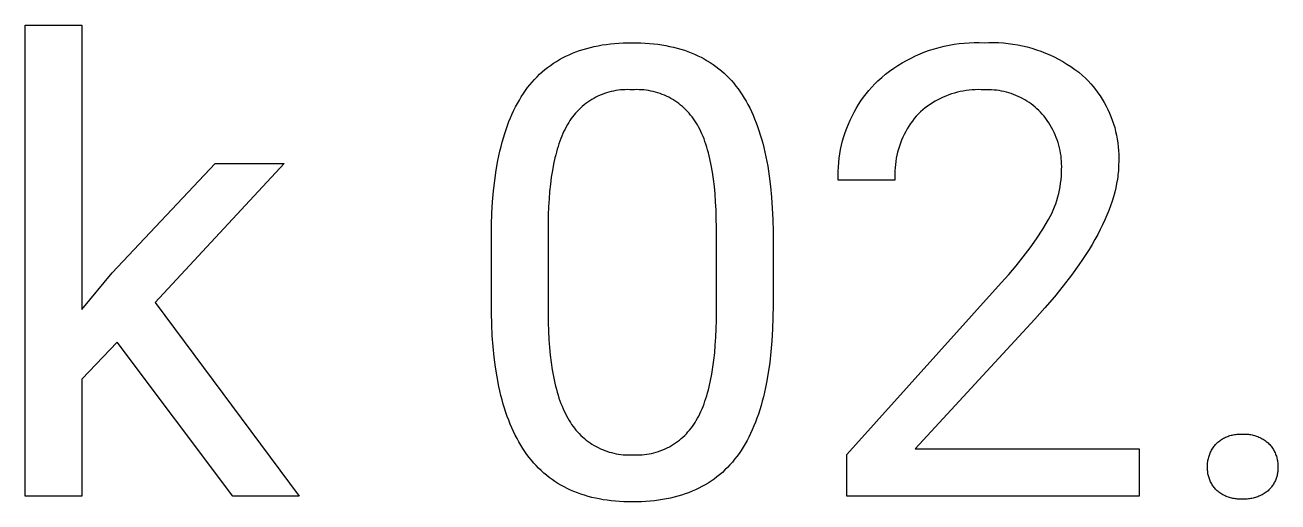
# Model space of a CAD drawing. Header units: millimetres. Extents: x -658 to 2773, y 81 to 2478.
# Drawn here: x 2140.1 to 2224, y 231 to 262.9 of the extents above; entities that cross this region are included whole.
import ezdxf

# ---------------------------------------------------------------- set-up
doc = ezdxf.new("R2010")
doc.units = ezdxf.units.MM
doc.header["$MEASUREMENT"] = 0
doc.layers.add('Domyślny', color=7, linetype='Continuous', true_color=0x000000)

msp = doc.modelspace()

# ---------------------------------------------------------------- linework, layer by layer
at = {"layer": 'Domyślny'}
for p, q in [((2140.106, 231.352), (2140.106, 262.931)), ((2140.106, 262.931), (2143.903, 262.931)), ((2143.903, 262.931), (2143.903, 243.863)), ((2176.551, 260.944), (2176.777, 261.041)), ((2176.777, 261.041), (2177.007, 261.132)), ((2177.007, 261.132), (2177.243, 261.217)), ((2177.243, 261.217), (2177.484, 261.295)), ((2177.484, 261.295), (2177.73, 261.367)), ((2177.73, 261.367), (2177.982, 261.433)), ((2177.982, 261.433), (2178.238, 261.492)), ((2178.238, 261.492), (2178.499, 261.546)), ((2178.499, 261.546), (2178.765, 261.593)), ((2178.765, 261.593), (2179.036, 261.634)), ((2179.036, 261.634), (2179.313, 261.668)), ((2179.313, 261.668), (2179.594, 261.696)), ((2179.594, 261.696), (2179.881, 261.718)), ((2179.881, 261.718), (2180.172, 261.734)), ((2180.172, 261.734), (2180.469, 261.743)), ((2180.469, 261.743), (2180.77, 261.746)), ((2180.77, 261.746), (2181.069, 261.743)), ((2181.069, 261.743), (2181.363, 261.734)), ((2181.363, 261.734), (2181.652, 261.719)), ((2181.652, 261.719), (2181.936, 261.698)), ((2181.936, 261.698), (2182.215, 261.671)), ((2182.215, 261.671), (2182.49, 261.637)), ((2182.49, 261.637), (2182.759, 261.598)), ((2182.759, 261.598), (2183.023, 261.553)), ((2183.023, 261.553), (2183.282, 261.501)), ((2183.282, 261.501), (2183.536, 261.444)), ((2183.536, 261.444), (2183.786, 261.38)), ((2183.786, 261.38), (2184.03, 261.311)), ((2184.03, 261.311), (2184.269, 261.235)), ((2184.269, 261.235), (2184.504, 261.153)), ((2184.504, 261.153), (2184.733, 261.066)), ((2184.733, 261.066), (2184.957, 260.972)), ((2200.069, 261), (2200.382, 261.124)), ((2200.382, 261.124), (2200.699, 261.238)), ((2200.699, 261.238), (2201.02, 261.34)), ((2201.02, 261.34), (2201.345, 261.432)), ((2201.345, 261.432), (2201.672, 261.512)), ((2201.672, 261.512), (2202.002, 261.582)), ((2202.002, 261.582), (2202.334, 261.639)), ((2202.334, 261.639), (2202.668, 261.686)), ((2202.668, 261.686), (2203.003, 261.721)), ((2203.003, 261.721), (2203.339, 261.745)), ((2203.339, 261.745), (2203.676, 261.757)), ((2203.676, 261.757), (2204.013, 261.757)), ((2204.013, 261.757), (2204.35, 261.746)), ((2204.35, 261.746), (2204.673, 261.759)), ((2204.673, 261.759), (2204.996, 261.76)), ((2204.996, 261.76), (2205.319, 261.75)), ((2205.319, 261.75), (2205.642, 261.729)), ((2205.642, 261.729), (2205.963, 261.697)), ((2205.963, 261.697), (2206.284, 261.655)), ((2206.284, 261.655), (2206.603, 261.601)), ((2206.603, 261.601), (2206.919, 261.536)), ((2206.919, 261.536), (2207.234, 261.461)), ((2207.234, 261.461), (2207.545, 261.375)), ((2207.545, 261.375), (2207.854, 261.278)), ((2207.854, 261.278), (2208.159, 261.171)), ((2208.159, 261.171), (2208.46, 261.054)), ((2208.46, 261.054), (2208.757, 260.926)), ((2175.112, 260.088), (2175.302, 260.229)), ((2175.302, 260.229), (2175.497, 260.364)), ((2175.497, 260.364), (2175.698, 260.492)), ((2175.698, 260.492), (2175.904, 260.615)), ((2175.904, 260.615), (2176.114, 260.731)), ((2176.114, 260.731), (2176.33, 260.84)), ((2176.33, 260.84), (2176.551, 260.944)), ((2184.957, 260.972), (2185.177, 260.872)), ((2185.177, 260.872), (2185.391, 260.766)), ((2185.391, 260.766), (2185.601, 260.654)), ((2185.601, 260.654), (2185.805, 260.536)), ((2185.805, 260.536), (2186.005, 260.412)), ((2186.005, 260.412), (2186.2, 260.282)), ((2186.2, 260.282), (2186.389, 260.146)), ((2198.295, 260.036), (2198.576, 260.221)), ((2198.576, 260.221), (2198.864, 260.397)), ((2198.864, 260.397), (2199.157, 260.563)), ((2199.157, 260.563), (2199.456, 260.719)), ((2199.456, 260.719), (2199.76, 260.865)), ((2199.76, 260.865), (2200.069, 261)), ((2208.757, 260.926), (2209.049, 260.788)), ((2209.049, 260.788), (2209.337, 260.64)), ((2209.337, 260.64), (2209.619, 260.483)), ((2209.619, 260.483), (2209.896, 260.316)), ((2209.896, 260.316), (2210.167, 260.14)), ((2174.235, 259.289), (2174.4, 259.461)), ((2174.4, 259.461), (2174.571, 259.627)), ((2174.571, 259.627), (2174.746, 259.787)), ((2174.746, 259.787), (2174.926, 259.941)), ((2174.926, 259.941), (2175.112, 260.088)), ((2186.389, 260.146), (2186.574, 260.004)), ((2186.574, 260.004), (2186.754, 259.856)), ((2186.754, 259.856), (2186.928, 259.701)), ((2186.928, 259.701), (2187.098, 259.541)), ((2187.098, 259.541), (2187.263, 259.375)), ((2187.263, 259.375), (2187.423, 259.202)), ((2197.238, 259.201), (2197.492, 259.423)), ((2197.492, 259.423), (2197.752, 259.636)), ((2197.752, 259.636), (2198.02, 259.841)), ((2198.02, 259.841), (2198.295, 260.036)), ((2210.167, 260.14), (2210.432, 259.954)), ((2210.432, 259.954), (2210.69, 259.76)), ((2210.69, 259.76), (2210.941, 259.557)), ((2210.941, 259.557), (2211.131, 259.378)), ((2211.131, 259.378), (2211.313, 259.192)), ((2173.485, 258.332), (2173.625, 258.536)), ((2173.625, 258.536), (2173.77, 258.734)), ((2173.77, 258.734), (2173.92, 258.925)), ((2173.92, 258.925), (2174.075, 259.11)), ((2174.075, 259.11), (2174.235, 259.289)), ((2179.52, 258.504), (2179.366, 258.47)), ((2179.674, 258.533), (2179.52, 258.504)), ((2179.829, 258.557), (2179.674, 258.533)), ((2179.985, 258.576), (2179.829, 258.557)), ((2180.142, 258.589), (2179.985, 258.576)), ((2180.299, 258.597), (2180.142, 258.589)), ((2180.456, 258.6), (2180.299, 258.597)), ((2180.613, 258.597), (2180.456, 258.6)), ((2180.77, 258.589), (2180.613, 258.597)), ((2180.928, 258.597), (2180.77, 258.589)), ((2181.087, 258.6), (2180.928, 258.597)), ((2181.245, 258.597), (2181.087, 258.6)), ((2181.403, 258.589), (2181.245, 258.597)), ((2181.561, 258.576), (2181.403, 258.589)), ((2181.719, 258.557), (2181.561, 258.576)), ((2181.875, 258.533), (2181.719, 258.557)), ((2182.031, 258.504), (2181.875, 258.533)), ((2182.185, 258.469), (2182.031, 258.504)), ((2187.423, 259.202), (2187.578, 259.024)), ((2187.578, 259.024), (2187.728, 258.839)), ((2187.728, 258.839), (2187.872, 258.649)), ((2187.872, 258.649), (2188.013, 258.452)), ((2196.448, 258.321), (2196.635, 258.55)), ((2196.635, 258.55), (2196.828, 258.774)), ((2196.828, 258.774), (2197.03, 258.991)), ((2197.03, 258.991), (2197.238, 259.201)), ((2202.95, 258.506), (2202.753, 258.467)), ((2203.148, 258.538), (2202.95, 258.506)), ((2203.347, 258.563), (2203.148, 258.538)), ((2203.547, 258.582), (2203.347, 258.563)), ((2203.748, 258.594), (2203.547, 258.582)), ((2203.948, 258.599), (2203.748, 258.594)), ((2204.149, 258.597), (2203.948, 258.599)), ((2204.35, 258.589), (2204.149, 258.597)), ((2204.517, 258.593), (2204.35, 258.589)), ((2204.685, 258.592), (2204.517, 258.593)), ((2204.852, 258.586), (2204.685, 258.592)), ((2205.019, 258.574), (2204.852, 258.586)), ((2205.185, 258.556), (2205.019, 258.574)), ((2205.351, 258.532), (2205.185, 258.556)), ((2205.516, 258.503), (2205.351, 258.532)), ((2205.68, 258.469), (2205.516, 258.503)), ((2211.313, 259.192), (2211.49, 259)), ((2211.49, 259), (2211.659, 258.802)), ((2211.659, 258.802), (2211.821, 258.599)), ((2211.821, 258.599), (2211.977, 258.389)), ((2172.968, 257.45), (2173.091, 257.68)), ((2173.091, 257.68), (2173.218, 257.904)), ((2173.218, 257.904), (2173.349, 258.122)), ((2173.349, 258.122), (2173.485, 258.332)), ((2177.674, 257.667), (2177.55, 257.57)), ((2177.801, 257.76), (2177.674, 257.667)), ((2177.931, 257.848), (2177.801, 257.76)), ((2178.064, 257.932), (2177.931, 257.848)), ((2178.2, 258.011), (2178.064, 257.932)), ((2178.338, 258.086), (2178.2, 258.011)), ((2178.479, 258.156), (2178.338, 258.086)), ((2178.622, 258.22), (2178.479, 258.156)), ((2178.767, 258.28), (2178.622, 258.22)), ((2178.914, 258.335), (2178.767, 258.28)), ((2179.064, 258.385), (2178.914, 258.335)), ((2179.214, 258.43), (2179.064, 258.385)), ((2179.366, 258.47), (2179.214, 258.43)), ((2182.339, 258.429), (2182.185, 258.469)), ((2182.491, 258.384), (2182.339, 258.429)), ((2182.641, 258.334), (2182.491, 258.384)), ((2182.789, 258.279), (2182.641, 258.334)), ((2182.936, 258.219), (2182.789, 258.279)), ((2183.08, 258.154), (2182.936, 258.219)), ((2183.222, 258.084), (2183.08, 258.154)), ((2183.362, 258.009), (2183.222, 258.084)), ((2183.499, 257.93), (2183.362, 258.009)), ((2183.633, 257.845), (2183.499, 257.93)), ((2183.765, 257.757), (2183.633, 257.845)), ((2183.893, 257.664), (2183.765, 257.757)), ((2184.018, 257.566), (2183.893, 257.664)), ((2188.013, 258.452), (2188.149, 258.248)), ((2188.149, 258.248), (2188.28, 258.038)), ((2188.28, 258.038), (2188.408, 257.822)), ((2188.408, 257.822), (2188.531, 257.598)), ((2195.937, 257.595), (2196.099, 257.843)), ((2196.099, 257.843), (2196.27, 258.085)), ((2196.27, 258.085), (2196.448, 258.321)), ((2200.9, 257.72), (2200.731, 257.611)), ((2201.073, 257.823), (2200.9, 257.72)), ((2201.249, 257.919), (2201.073, 257.823)), ((2201.428, 258.01), (2201.249, 257.919)), ((2201.61, 258.094), (2201.428, 258.01)), ((2201.795, 258.173), (2201.61, 258.094)), ((2201.982, 258.244), (2201.795, 258.173)), ((2202.172, 258.31), (2201.982, 258.244)), ((2202.364, 258.369), (2202.172, 258.31)), ((2202.558, 258.421), (2202.364, 258.369)), ((2202.753, 258.467), (2202.558, 258.421)), ((2205.843, 258.428), (2205.68, 258.469)), ((2206.004, 258.383), (2205.843, 258.428)), ((2206.163, 258.332), (2206.004, 258.383)), ((2206.321, 258.275), (2206.163, 258.332)), ((2206.477, 258.214), (2206.321, 258.275)), ((2206.63, 258.147), (2206.477, 258.214)), ((2206.781, 258.075), (2206.63, 258.147)), ((2206.93, 257.997), (2206.781, 258.075)), ((2207.076, 257.915), (2206.93, 257.997)), ((2207.219, 257.828), (2207.076, 257.915)), ((2207.359, 257.736), (2207.219, 257.828)), ((2207.496, 257.64), (2207.359, 257.736)), ((2211.977, 258.389), (2212.124, 258.175)), ((2212.124, 258.175), (2212.265, 257.955)), ((2212.265, 257.955), (2212.397, 257.731)), ((2212.397, 257.731), (2212.522, 257.502)), ((2172.628, 256.719), (2172.737, 256.969)), ((2172.737, 256.969), (2172.85, 257.213)), ((2172.85, 257.213), (2172.968, 257.45)), ((2176.884, 256.906), (2176.786, 256.782)), ((2176.985, 257.026), (2176.884, 256.906)), ((2177.091, 257.142), (2176.985, 257.026)), ((2177.2, 257.255), (2177.091, 257.142)), ((2177.313, 257.364), (2177.2, 257.255)), ((2177.43, 257.469), (2177.313, 257.364)), ((2177.55, 257.57), (2177.43, 257.469)), ((2184.139, 257.465), (2184.018, 257.566)), ((2184.257, 257.359), (2184.139, 257.465)), ((2184.372, 257.25), (2184.257, 257.359)), ((2184.483, 257.136), (2184.372, 257.25)), ((2184.589, 257.019), (2184.483, 257.136)), ((2184.692, 256.899), (2184.589, 257.019)), ((2184.79, 256.775), (2184.692, 256.899)), ((2188.531, 257.598), (2188.649, 257.369)), ((2188.649, 257.369), (2188.763, 257.132)), ((2188.763, 257.132), (2188.873, 256.89)), ((2188.873, 256.89), (2188.979, 256.64)), ((2195.373, 256.556), (2195.501, 256.823)), ((2195.501, 256.823), (2195.638, 257.085)), ((2195.638, 257.085), (2195.783, 257.343)), ((2195.783, 257.343), (2195.937, 257.595)), ((2199.808, 256.828), (2199.675, 256.664)), ((2199.947, 256.986), (2199.808, 256.828)), ((2200.095, 257.122), (2199.947, 256.986)), ((2200.248, 257.252), (2200.095, 257.122)), ((2200.405, 257.378), (2200.248, 257.252)), ((2200.566, 257.497), (2200.405, 257.378)), ((2200.731, 257.611), (2200.566, 257.497)), ((2207.63, 257.539), (2207.496, 257.64)), ((2207.76, 257.433), (2207.63, 257.539)), ((2207.886, 257.323), (2207.76, 257.433)), ((2208.009, 257.209), (2207.886, 257.323)), ((2208.127, 257.091), (2208.009, 257.209)), ((2208.249, 256.955), (2208.127, 257.091)), ((2208.365, 256.815), (2208.249, 256.955)), ((2208.477, 256.671), (2208.365, 256.815)), ((2212.522, 257.502), (2212.638, 257.269)), ((2212.638, 257.269), (2212.747, 257.032)), ((2212.747, 257.032), (2212.847, 256.792)), ((2172.327, 255.927), (2172.423, 256.198)), ((2172.423, 256.198), (2172.523, 256.461)), ((2172.523, 256.461), (2172.628, 256.719)), ((2176.359, 256.109), (2176.282, 255.96)), ((2176.439, 256.253), (2176.359, 256.109)), ((2176.521, 256.393), (2176.439, 256.253)), ((2176.605, 256.526), (2176.521, 256.393)), ((2176.693, 256.655), (2176.605, 256.526)), ((2176.786, 256.782), (2176.693, 256.655)), ((2184.885, 256.647), (2184.79, 256.775)), ((2184.975, 256.517), (2184.885, 256.647)), ((2185.06, 256.384), (2184.975, 256.517)), ((2185.143, 256.243), (2185.06, 256.384)), ((2185.224, 256.098), (2185.143, 256.243)), ((2185.302, 255.947), (2185.224, 256.098)), ((2188.979, 256.64), (2189.08, 256.384)), ((2189.08, 256.384), (2189.177, 256.122)), ((2189.177, 256.122), (2189.27, 255.852)), ((2195.045, 255.731), (2195.145, 256.01)), ((2195.145, 256.01), (2195.255, 256.285)), ((2195.255, 256.285), (2195.373, 256.556)), ((2199.309, 256.148), (2199.199, 255.968)), ((2199.425, 256.324), (2199.309, 256.148)), ((2199.547, 256.496), (2199.425, 256.324)), ((2199.675, 256.664), (2199.547, 256.496)), ((2208.584, 256.523), (2208.477, 256.671)), ((2208.686, 256.372), (2208.584, 256.523)), ((2208.782, 256.217), (2208.686, 256.372)), ((2208.873, 256.059), (2208.782, 256.217)), ((2208.959, 255.898), (2208.873, 256.059)), ((2212.847, 256.792), (2212.938, 256.548)), ((2212.938, 256.548), (2213.021, 256.301)), ((2213.021, 256.301), (2213.096, 256.051)), ((2213.096, 256.051), (2213.161, 255.799)), ((2172.067, 255.077), (2172.149, 255.367)), ((2172.149, 255.367), (2172.236, 255.65)), ((2172.236, 255.65), (2172.327, 255.927)), ((2175.934, 255.148), (2175.872, 254.971)), ((2175.998, 255.319), (2175.934, 255.148)), ((2176.066, 255.487), (2175.998, 255.319)), ((2176.135, 255.649), (2176.066, 255.487)), ((2176.207, 255.807), (2176.135, 255.649)), ((2176.282, 255.96), (2176.207, 255.807)), ((2185.377, 255.791), (2185.302, 255.947)), ((2185.45, 255.631), (2185.377, 255.791)), ((2185.52, 255.465), (2185.45, 255.631)), ((2185.588, 255.294), (2185.52, 255.465)), ((2185.652, 255.118), (2185.588, 255.294)), ((2189.27, 255.852), (2189.358, 255.577)), ((2189.358, 255.577), (2189.442, 255.294)), ((2189.442, 255.294), (2189.522, 255.006)), ((2194.801, 254.878), (2194.873, 255.165)), ((2194.873, 255.165), (2194.954, 255.45)), ((2194.954, 255.45), (2195.045, 255.731)), ((2198.825, 255.212), (2198.748, 255.015)), ((2198.909, 255.405), (2198.825, 255.212)), ((2198.999, 255.596), (2198.909, 255.405)), ((2199.096, 255.784), (2198.999, 255.596)), ((2199.199, 255.968), (2199.096, 255.784)), ((2209.039, 255.735), (2208.959, 255.898)), ((2209.114, 255.568), (2209.039, 255.735)), ((2209.183, 255.399), (2209.114, 255.568)), ((2209.246, 255.228), (2209.183, 255.399)), ((2209.303, 255.055), (2209.246, 255.228)), ((2213.161, 255.799), (2213.218, 255.545)), ((2213.218, 255.545), (2213.266, 255.289)), ((2213.266, 255.289), (2213.305, 255.031)), ((2171.847, 254.166), (2171.916, 254.476)), ((2171.916, 254.476), (2171.989, 254.78)), ((2171.989, 254.78), (2172.067, 255.077)), ((2175.701, 254.415), (2175.65, 254.22)), ((2175.756, 254.605), (2175.701, 254.415)), ((2175.813, 254.79), (2175.756, 254.605)), ((2175.872, 254.971), (2175.813, 254.79)), ((2185.714, 254.936), (2185.652, 255.118)), ((2185.774, 254.75), (2185.714, 254.936)), ((2185.831, 254.559), (2185.774, 254.75)), ((2185.885, 254.362), (2185.831, 254.559)), ((2185.937, 254.16), (2185.885, 254.362)), ((2189.522, 255.006), (2189.597, 254.71)), ((2189.597, 254.71), (2189.668, 254.408)), ((2189.668, 254.408), (2189.735, 254.1)), ((2194.644, 254.005), (2194.687, 254.298)), ((2194.687, 254.298), (2194.739, 254.589)), ((2194.739, 254.589), (2194.801, 254.878)), ((2198.558, 254.412), (2198.509, 254.206)), ((2198.615, 254.615), (2198.558, 254.412)), ((2198.678, 254.816), (2198.615, 254.615)), ((2198.748, 255.015), (2198.678, 254.816)), ((2209.355, 254.88), (2209.303, 255.055)), ((2209.4, 254.704), (2209.355, 254.88)), ((2209.44, 254.526), (2209.4, 254.704)), ((2209.473, 254.346), (2209.44, 254.526)), ((2209.5, 254.166), (2209.473, 254.346)), ((2213.305, 255.031), (2213.335, 254.772)), ((2213.335, 254.772), (2213.356, 254.513)), ((2213.356, 254.513), (2213.367, 254.252)), ((2145.935, 246.315), (2152.852, 253.654)), ((2157.472, 253.654), (2148.827, 244.338)), ((2152.852, 253.654), (2157.472, 253.654)), ((2171.666, 253.196), (2171.782, 253.849)), ((2171.782, 253.849), (2171.847, 254.166)), ((2175.509, 253.608), (2175.428, 253.177)), ((2175.6, 254.021), (2175.509, 253.608)), ((2175.65, 254.22), (2175.6, 254.021)), ((2185.985, 253.954), (2185.937, 254.16)), ((2186.075, 253.525), (2185.985, 253.954)), ((2186.155, 253.075), (2186.075, 253.525)), ((2189.735, 254.1), (2189.855, 253.463)), ((2189.855, 253.463), (2189.958, 252.8)), ((2194.589, 253.416), (2194.612, 253.711)), ((2194.612, 253.711), (2194.644, 254.005)), ((2198.405, 253.582), (2198.385, 253.372)), ((2198.432, 253.791), (2198.405, 253.582)), ((2198.467, 254), (2198.432, 253.791)), ((2198.509, 254.206), (2198.467, 254)), ((2209.521, 253.985), (2209.5, 254.166)), ((2209.536, 253.803), (2209.521, 253.985)), ((2209.544, 253.621), (2209.536, 253.803)), ((2209.547, 253.439), (2209.544, 253.621)), ((2213.362, 253.593), (2213.358, 253.454)), ((2213.364, 253.731), (2213.362, 253.593)), ((2213.37, 253.992), (2213.364, 253.731)), ((2213.367, 254.252), (2213.37, 253.992)), ((2171.569, 252.516), (2171.666, 253.196)), ((2175.358, 252.728), (2175.297, 252.26)), ((2175.428, 253.177), (2175.358, 252.728)), ((2186.223, 252.606), (2186.155, 253.075)), ((2189.958, 252.8), (2190.044, 252.11)), ((2194.573, 252.824), (2194.576, 253.12)), ((2194.58, 252.529), (2194.573, 252.824)), ((2194.576, 253.12), (2194.589, 253.416)), ((2198.371, 253.161), (2198.366, 252.951)), ((2198.366, 252.951), (2198.367, 252.74)), ((2198.367, 252.74), (2198.376, 252.529)), ((2198.385, 253.372), (2198.371, 253.161)), ((2209.505, 252.554), (2209.526, 252.788)), ((2209.526, 252.788), (2209.538, 253.022)), ((2209.538, 253.022), (2209.543, 253.256)), ((2209.543, 253.256), (2209.547, 253.439)), ((2213.297, 252.745), (2213.276, 252.6)), ((2213.314, 252.888), (2213.297, 252.745)), ((2213.33, 253.031), (2213.314, 252.888)), ((2213.342, 253.172), (2213.33, 253.031)), ((2213.351, 253.313), (2213.342, 253.172)), ((2213.358, 253.454), (2213.351, 253.313)), ((2171.426, 251.076), (2171.488, 251.809)), ((2171.488, 251.809), (2171.569, 252.516)), ((2175.297, 252.26), (2175.246, 251.774)), ((2186.282, 252.116), (2186.223, 252.606)), ((2186.329, 251.605), (2186.282, 252.116)), ((2190.044, 252.11), (2190.112, 251.395)), ((2198.376, 252.529), (2194.58, 252.529)), ((2209.347, 251.63), (2209.398, 251.859)), ((2209.398, 251.859), (2209.441, 252.089)), ((2209.441, 252.089), (2209.477, 252.321)), ((2209.477, 252.321), (2209.505, 252.554)), ((2213.166, 252.015), (2213.095, 251.717)), ((2213.227, 252.309), (2213.166, 252.015)), ((2213.276, 252.6), (2213.227, 252.309)), ((2171.382, 250.316), (2171.426, 251.076)), ((2175.206, 251.269), (2175.176, 250.746)), ((2175.246, 251.774), (2175.206, 251.269)), ((2186.366, 251.074), (2186.329, 251.605)), ((2186.393, 250.523), (2186.366, 251.074)), ((2190.112, 251.395), (2190.163, 250.653)), ((2209.067, 250.735), (2209.148, 250.955)), ((2209.148, 250.955), (2209.222, 251.177)), ((2209.222, 251.177), (2209.288, 251.403)), ((2209.288, 251.403), (2209.347, 251.63)), ((2212.919, 251.112), (2212.815, 250.805)), ((2213.012, 251.416), (2212.919, 251.112)), ((2213.095, 251.717), (2213.012, 251.416)), ((2171.355, 249.53), (2171.382, 250.316)), ((2175.155, 250.205), (2175.145, 249.645)), ((2175.176, 250.746), (2175.155, 250.205)), ((2186.409, 249.951), (2186.393, 250.523)), ((2190.163, 250.653), (2190.197, 249.885)), ((2208.781, 250.092), (2208.884, 250.303)), ((2208.884, 250.303), (2208.979, 250.517)), ((2208.979, 250.517), (2209.067, 250.735)), ((2212.573, 250.18), (2212.436, 249.862)), ((2212.699, 250.494), (2212.573, 250.18)), ((2212.815, 250.805), (2212.699, 250.494)), ((2171.346, 248.717), (2171.355, 249.53)), ((2175.145, 249.645), (2175.145, 243.573)), ((2186.414, 249.358), (2186.409, 249.951)), ((2186.414, 243.141), (2186.414, 249.358)), ((2190.197, 249.885), (2190.213, 249.09)), ((2208.276, 249.239), (2208.672, 249.884)), ((2208.672, 249.884), (2208.781, 250.092)), ((2212.287, 249.542), (2212.128, 249.218)), ((2212.436, 249.862), (2212.287, 249.542)), ((2171.346, 243.635), (2171.346, 248.717)), ((2190.213, 249.09), (2190.213, 244.15)), ((2207.425, 247.987), (2207.86, 248.606)), ((2207.86, 248.606), (2208.276, 249.239)), ((2211.776, 248.56), (2211.584, 248.226)), ((2211.958, 248.89), (2211.776, 248.56)), ((2212.128, 249.218), (2211.958, 248.89)), ((2206.971, 247.381), (2207.425, 247.987)), ((2211.381, 247.889), (2211.167, 247.548)), ((2211.584, 248.226), (2211.381, 247.889)), ((2206.008, 246.213), (2206.499, 246.789)), ((2206.499, 246.789), (2206.971, 247.381)), ((2210.705, 246.858), (2210.2, 246.154)), ((2210.941, 247.205), (2210.705, 246.858)), ((2211.167, 247.548), (2210.941, 247.205)), ((2143.903, 243.863), (2145.935, 246.315)), ((2205.5, 245.652), (2206.008, 246.213)), ((2210.2, 246.154), (2209.65, 245.437)), ((2195.154, 234.139), (2205.5, 245.652)), ((2209.65, 245.437), (2209.057, 244.706)), ((2148.827, 244.338), (2158.477, 231.352)), ((2209.057, 244.706), (2208.42, 243.963)), ((2171.365, 242.857), (2171.346, 243.635)), ((2175.145, 243.573), (2175.151, 242.978)), ((2190.213, 244.15), (2190.204, 243.327)), ((2208.42, 243.963), (2207.739, 243.206)), ((2171.401, 242.104), (2171.365, 242.857)), ((2175.151, 242.978), (2175.167, 242.402)), ((2186.378, 242.011), (2186.401, 242.566)), ((2186.401, 242.566), (2186.414, 243.141)), ((2190.204, 243.327), (2190.178, 242.531)), ((2207.739, 243.206), (2199.733, 234.51)), ((2171.455, 241.376), (2171.401, 242.104)), ((2175.167, 242.402), (2175.195, 241.847)), ((2175.195, 241.847), (2175.233, 241.311)), ((2186.345, 241.475), (2186.378, 242.011)), ((2190.133, 241.762), (2190.071, 241.02)), ((2190.178, 242.531), (2190.133, 241.762)), ((2146.283, 241.68), (2143.903, 239.185)), ((2154.021, 231.352), (2146.283, 241.68)), ((2171.526, 240.672), (2171.455, 241.376)), ((2175.233, 241.311), (2175.283, 240.794)), ((2186.248, 240.462), (2186.302, 240.959)), ((2186.302, 240.959), (2186.345, 241.475)), ((2190.071, 241.02), (2189.991, 240.305)), ((2171.614, 239.992), (2171.526, 240.672)), ((2175.283, 240.794), (2175.343, 240.298)), ((2175.343, 240.298), (2175.414, 239.822)), ((2186.184, 239.985), (2186.248, 240.462)), ((2189.991, 240.305), (2189.893, 239.616)), ((2171.72, 239.337), (2171.614, 239.992)), ((2171.843, 238.707), (2171.72, 239.337)), ((2175.414, 239.822), (2175.497, 239.365)), ((2175.497, 239.365), (2175.59, 238.928)), ((2186.026, 239.089), (2186.11, 239.527)), ((2186.11, 239.527), (2186.184, 239.985)), ((2189.893, 239.616), (2189.777, 238.955)), ((2143.903, 239.185), (2143.903, 231.352)), ((2171.911, 238.401), (2171.843, 238.707)), ((2171.983, 238.101), (2171.911, 238.401)), ((2175.59, 238.928), (2175.641, 238.717)), ((2175.641, 238.717), (2175.695, 238.511)), ((2175.695, 238.511), (2175.751, 238.309)), ((2185.828, 238.272), (2185.881, 238.469)), ((2185.881, 238.469), (2185.932, 238.671)), ((2185.932, 238.671), (2186.026, 239.089)), ((2189.712, 238.634), (2189.643, 238.32)), ((2189.777, 238.955), (2189.712, 238.634)), ((2172.06, 237.807), (2171.983, 238.101)), ((2172.141, 237.519), (2172.06, 237.807)), ((2172.226, 237.238), (2172.141, 237.519)), ((2175.751, 238.309), (2175.81, 238.113)), ((2175.81, 238.113), (2175.872, 237.922)), ((2175.872, 237.922), (2175.936, 237.736)), ((2175.936, 237.736), (2176.004, 237.554)), ((2176.004, 237.554), (2176.074, 237.378)), ((2185.522, 237.36), (2185.588, 237.533)), ((2185.588, 237.533), (2185.652, 237.71)), ((2185.652, 237.71), (2185.713, 237.892)), ((2185.713, 237.892), (2185.772, 238.08)), ((2185.772, 238.08), (2185.828, 238.272)), ((2189.492, 237.712), (2189.41, 237.418)), ((2189.57, 238.013), (2189.492, 237.712)), ((2189.643, 238.32), (2189.57, 238.013)), ((2172.316, 236.962), (2172.226, 237.238)), ((2172.41, 236.693), (2172.316, 236.962)), ((2172.508, 236.43), (2172.41, 236.693)), ((2176.074, 237.378), (2176.146, 237.206)), ((2176.146, 237.206), (2176.222, 237.04)), ((2176.222, 237.04), (2176.3, 236.878)), ((2176.3, 236.878), (2176.381, 236.722)), ((2176.381, 236.722), (2176.465, 236.57)), ((2185.153, 236.571), (2185.232, 236.719)), ((2185.232, 236.719), (2185.308, 236.872)), ((2185.308, 236.872), (2185.382, 237.03)), ((2185.382, 237.03), (2185.453, 237.192)), ((2185.453, 237.192), (2185.522, 237.36)), ((2189.232, 236.851), (2189.136, 236.577)), ((2189.323, 237.131), (2189.232, 236.851)), ((2189.41, 237.418), (2189.323, 237.131)), ((2172.61, 236.173), (2172.508, 236.43)), ((2172.717, 235.922), (2172.61, 236.173)), ((2172.828, 235.678), (2172.717, 235.922)), ((2176.465, 236.57), (2176.552, 236.423)), ((2176.552, 236.423), (2176.634, 236.287)), ((2176.634, 236.287), (2176.721, 236.154)), ((2176.721, 236.154), (2176.812, 236.023)), ((2176.812, 236.023), (2176.908, 235.896)), ((2176.908, 235.896), (2177.009, 235.772)), ((2184.616, 235.771), (2184.716, 235.895)), ((2184.716, 235.895), (2184.811, 236.023)), ((2184.811, 236.023), (2184.901, 236.155)), ((2184.901, 236.155), (2184.988, 236.289)), ((2184.988, 236.289), (2185.072, 236.427)), ((2185.072, 236.427), (2185.153, 236.571)), ((2188.931, 236.05), (2188.822, 235.796)), ((2189.036, 236.31), (2188.931, 236.05)), ((2189.136, 236.577), (2189.036, 236.31)), ((2172.944, 235.439), (2172.828, 235.678)), ((2173.064, 235.207), (2172.944, 235.439)), ((2173.188, 234.98), (2173.064, 235.207)), ((2177.009, 235.772), (2177.113, 235.652)), ((2177.113, 235.652), (2177.221, 235.536)), ((2177.221, 235.536), (2177.334, 235.423)), ((2177.334, 235.423), (2177.45, 235.314)), ((2177.45, 235.314), (2177.57, 235.209)), ((2177.57, 235.209), (2177.693, 235.108)), ((2177.693, 235.108), (2177.82, 235.012)), ((2177.82, 235.012), (2177.95, 234.92)), ((2183.677, 234.913), (2183.807, 235.005)), ((2183.807, 235.005), (2183.934, 235.102)), ((2183.934, 235.102), (2184.057, 235.204)), ((2184.057, 235.204), (2184.177, 235.309)), ((2184.177, 235.309), (2184.292, 235.419)), ((2184.292, 235.419), (2184.404, 235.532)), ((2184.404, 235.532), (2184.512, 235.65)), ((2184.512, 235.65), (2184.616, 235.771)), ((2188.468, 235.076), (2188.341, 234.849)), ((2188.591, 235.309), (2188.468, 235.076)), ((2188.709, 235.549), (2188.591, 235.309)), ((2188.822, 235.796), (2188.709, 235.549)), ((2220.011, 234.967), (2220.071, 235.016)), ((2220.071, 235.016), (2220.132, 235.062)), ((2220.132, 235.062), (2220.195, 235.107)), ((2220.195, 235.107), (2220.259, 235.149)), ((2220.259, 235.149), (2220.324, 235.189)), ((2220.324, 235.189), (2220.391, 235.227)), ((2220.391, 235.227), (2220.46, 235.262)), ((2220.46, 235.262), (2220.529, 235.296)), ((2220.529, 235.296), (2220.599, 235.327)), ((2220.599, 235.327), (2220.671, 235.355)), ((2220.671, 235.355), (2220.743, 235.381)), ((2220.743, 235.381), (2220.816, 235.405)), ((2220.816, 235.405), (2220.89, 235.426)), ((2220.89, 235.426), (2220.965, 235.444)), ((2220.965, 235.444), (2221.04, 235.46)), ((2221.04, 235.46), (2221.115, 235.474)), ((2221.115, 235.474), (2221.191, 235.485)), ((2221.191, 235.485), (2221.268, 235.493)), ((2221.268, 235.493), (2221.345, 235.499)), ((2221.345, 235.499), (2221.421, 235.502)), ((2221.421, 235.502), (2221.498, 235.503)), ((2221.498, 235.503), (2221.575, 235.501)), ((2221.575, 235.501), (2221.652, 235.496)), ((2221.652, 235.496), (2221.732, 235.501)), ((2221.732, 235.501), (2221.813, 235.502)), ((2221.813, 235.502), (2221.894, 235.501)), ((2221.894, 235.501), (2221.975, 235.497)), ((2221.975, 235.497), (2222.055, 235.491)), ((2222.055, 235.491), (2222.135, 235.481)), ((2222.135, 235.481), (2222.215, 235.469)), ((2222.215, 235.469), (2222.295, 235.454)), ((2222.295, 235.454), (2222.373, 235.436)), ((2222.373, 235.436), (2222.452, 235.415)), ((2222.452, 235.415), (2222.529, 235.392)), ((2222.529, 235.392), (2222.606, 235.367)), ((2222.606, 235.367), (2222.681, 235.338)), ((2222.681, 235.338), (2222.756, 235.307)), ((2222.756, 235.307), (2222.829, 235.274)), ((2222.829, 235.274), (2222.901, 235.238)), ((2222.901, 235.238), (2222.972, 235.199)), ((2222.972, 235.199), (2223.042, 235.158)), ((2223.042, 235.158), (2223.11, 235.115)), ((2223.11, 235.115), (2223.177, 235.069)), ((2223.177, 235.069), (2223.242, 235.021)), ((2223.242, 235.021), (2223.305, 234.971)), ((2173.317, 234.76), (2173.188, 234.98)), ((2173.45, 234.546), (2173.317, 234.76)), ((2173.587, 234.338), (2173.45, 234.546)), ((2173.728, 234.136), (2173.587, 234.338)), ((2177.95, 234.92), (2178.082, 234.832)), ((2178.082, 234.832), (2178.218, 234.75)), ((2178.218, 234.75), (2178.357, 234.671)), ((2178.357, 234.671), (2178.498, 234.598)), ((2178.498, 234.598), (2178.642, 234.529)), ((2178.642, 234.529), (2178.788, 234.466)), ((2178.788, 234.466), (2178.936, 234.407)), ((2178.936, 234.407), (2179.086, 234.353)), ((2179.086, 234.353), (2179.238, 234.305)), ((2179.238, 234.305), (2179.391, 234.262)), ((2179.391, 234.262), (2179.545, 234.224)), ((2179.545, 234.224), (2179.701, 234.192)), ((2179.701, 234.192), (2179.858, 234.164)), ((2179.858, 234.164), (2180.016, 234.143)), ((2181.607, 234.137), (2181.765, 234.158)), ((2181.765, 234.158), (2181.922, 234.185)), ((2181.922, 234.185), (2182.078, 234.217)), ((2182.078, 234.217), (2182.233, 234.254)), ((2182.233, 234.254), (2182.387, 234.297)), ((2182.387, 234.297), (2182.539, 234.345)), ((2182.539, 234.345), (2182.689, 234.398)), ((2182.689, 234.398), (2182.838, 234.457)), ((2182.838, 234.457), (2182.984, 234.521)), ((2182.984, 234.521), (2183.128, 234.589)), ((2183.128, 234.589), (2183.269, 234.663)), ((2183.269, 234.663), (2183.408, 234.741)), ((2183.408, 234.741), (2183.544, 234.825)), ((2183.544, 234.825), (2183.677, 234.913)), ((2187.934, 234.209), (2187.789, 234.009)), ((2188.074, 234.415), (2187.934, 234.209)), ((2188.21, 234.629), (2188.074, 234.415)), ((2188.341, 234.849), (2188.21, 234.629)), ((2199.733, 234.51), (2214.736, 234.51)), ((2214.736, 234.51), (2214.736, 231.352)), ((2219.438, 234.097), (2219.464, 234.167)), ((2219.464, 234.167), (2219.492, 234.236)), ((2219.492, 234.236), (2219.523, 234.305)), ((2219.523, 234.305), (2219.556, 234.372)), ((2219.556, 234.372), (2219.591, 234.438)), ((2219.591, 234.438), (2219.629, 234.504)), ((2219.629, 234.504), (2219.668, 234.567)), ((2219.668, 234.567), (2219.71, 234.63)), ((2219.71, 234.63), (2219.754, 234.691)), ((2219.754, 234.691), (2219.8, 234.75)), ((2219.8, 234.75), (2219.847, 234.808)), ((2219.847, 234.808), (2219.897, 234.864)), ((2219.897, 234.864), (2219.953, 234.917)), ((2219.953, 234.917), (2220.011, 234.967)), ((2223.305, 234.971), (2223.367, 234.919)), ((2223.367, 234.919), (2223.427, 234.864)), ((2223.427, 234.864), (2223.478, 234.809)), ((2223.478, 234.809), (2223.527, 234.751)), ((2223.527, 234.751), (2223.574, 234.693)), ((2223.574, 234.693), (2223.619, 234.632)), ((2223.619, 234.632), (2223.662, 234.57)), ((2223.662, 234.57), (2223.703, 234.507)), ((2223.703, 234.507), (2223.742, 234.442)), ((2223.742, 234.442), (2223.778, 234.376)), ((2223.778, 234.376), (2223.812, 234.308)), ((2223.812, 234.308), (2223.844, 234.24)), ((2223.844, 234.24), (2223.873, 234.17)), ((2223.873, 234.17), (2223.9, 234.1)), ((2173.874, 233.941), (2173.728, 234.136)), ((2174.025, 233.751), (2173.874, 233.941)), ((2174.181, 233.568), (2174.025, 233.751)), ((2174.342, 233.391), (2174.181, 233.568)), ((2174.507, 233.22), (2174.342, 233.391)), ((2180.016, 234.143), (2180.174, 234.126)), ((2180.174, 234.126), (2180.333, 234.115)), ((2180.333, 234.115), (2180.492, 234.11)), ((2180.492, 234.11), (2180.651, 234.109)), ((2180.651, 234.109), (2180.81, 234.115)), ((2180.81, 234.115), (2180.97, 234.108)), ((2180.97, 234.108), (2181.129, 234.107)), ((2181.129, 234.107), (2181.289, 234.112)), ((2181.289, 234.112), (2181.448, 234.122)), ((2181.448, 234.122), (2181.607, 234.137)), ((2187.324, 233.447), (2187.159, 233.272)), ((2187.484, 233.628), (2187.324, 233.447)), ((2187.639, 233.815), (2187.484, 233.628)), ((2187.789, 234.009), (2187.639, 233.815)), ((2195.154, 231.352), (2195.154, 234.139)), ((2219.312, 233.36), (2219.313, 233.435)), ((2219.313, 233.285), (2219.312, 233.36)), ((2219.313, 233.435), (2219.317, 233.51)), ((2219.317, 233.51), (2219.323, 233.585)), ((2219.323, 233.585), (2219.332, 233.66)), ((2219.332, 233.66), (2219.344, 233.734)), ((2219.344, 233.734), (2219.358, 233.807)), ((2219.358, 233.807), (2219.374, 233.881)), ((2219.374, 233.881), (2219.393, 233.953)), ((2219.393, 233.953), (2219.414, 234.025)), ((2219.414, 234.025), (2219.438, 234.097)), ((2223.9, 234.1), (2223.925, 234.029)), ((2223.925, 234.029), (2223.947, 233.956)), ((2223.947, 233.956), (2223.966, 233.884)), ((2223.966, 233.884), (2223.983, 233.81)), ((2223.983, 233.81), (2223.998, 233.736)), ((2223.998, 233.736), (2224.01, 233.661)), ((2224.01, 233.661), (2224.019, 233.587)), ((2224.019, 233.587), (2224.026, 233.511)), ((2224.026, 233.511), (2224.03, 233.436)), ((2224.03, 233.436), (2224.032, 233.361)), ((2224.032, 233.361), (2224.031, 233.285)), ((2174.678, 233.056), (2174.507, 233.22)), ((2174.853, 232.898), (2174.678, 233.056)), ((2175.033, 232.745), (2174.853, 232.898)), ((2175.218, 232.599), (2175.033, 232.745)), ((2175.408, 232.46), (2175.218, 232.599)), ((2186.259, 232.494), (2186.064, 232.357)), ((2186.449, 232.637), (2186.259, 232.494)), ((2186.634, 232.786), (2186.449, 232.637)), ((2186.814, 232.942), (2186.634, 232.786)), ((2186.989, 233.104), (2186.814, 232.942)), ((2187.159, 233.272), (2186.989, 233.104)), ((2219.312, 233.213), (2219.313, 233.285)), ((2219.314, 233.14), (2219.312, 233.213)), ((2219.318, 233.068), (2219.314, 233.14)), ((2219.325, 232.995), (2219.318, 233.068)), ((2219.334, 232.923), (2219.325, 232.995)), ((2219.345, 232.851), (2219.334, 232.923)), ((2219.359, 232.78), (2219.345, 232.851)), ((2219.376, 232.71), (2219.359, 232.78)), ((2219.395, 232.639), (2219.376, 232.71)), ((2219.416, 232.57), (2219.395, 232.639)), ((2219.44, 232.501), (2219.416, 232.57)), ((2219.466, 232.434), (2219.44, 232.501)), ((2223.909, 232.529), (2223.885, 232.464)), ((2223.932, 232.596), (2223.909, 232.529)), ((2223.952, 232.663), (2223.932, 232.596)), ((2223.97, 232.73), (2223.952, 232.663)), ((2223.986, 232.798), (2223.97, 232.73)), ((2223.999, 232.867), (2223.986, 232.798)), ((2224.011, 232.936), (2223.999, 232.867)), ((2224.019, 233.006), (2224.011, 232.936)), ((2224.026, 233.075), (2224.019, 233.006)), ((2224.03, 233.145), (2224.026, 233.075)), ((2224.032, 233.215), (2224.03, 233.145)), ((2224.031, 233.285), (2224.032, 233.215)), ((2175.602, 232.326), (2175.408, 232.46)), ((2175.802, 232.199), (2175.602, 232.326)), ((2176.006, 232.078), (2175.802, 232.199)), ((2176.215, 231.963), (2176.006, 232.078)), ((2176.429, 231.854), (2176.215, 231.963)), ((2176.648, 231.752), (2176.429, 231.854)), ((2176.872, 231.656), (2176.648, 231.752)), ((2177.101, 231.566), (2176.872, 231.656)), ((2184.789, 231.671), (2184.558, 231.579)), ((2185.014, 231.77), (2184.789, 231.671)), ((2185.234, 231.875), (2185.014, 231.77)), ((2185.449, 231.986), (2185.234, 231.875)), ((2185.659, 232.103), (2185.449, 231.986)), ((2185.864, 232.227), (2185.659, 232.103)), ((2186.064, 232.357), (2185.864, 232.227)), ((2219.495, 232.367), (2219.466, 232.434)), ((2219.525, 232.301), (2219.495, 232.367)), ((2219.558, 232.236), (2219.525, 232.301)), ((2219.593, 232.173), (2219.558, 232.236)), ((2219.631, 232.11), (2219.593, 232.173)), ((2219.67, 232.049), (2219.631, 232.11)), ((2219.711, 231.99), (2219.67, 232.049)), ((2219.755, 231.931), (2219.711, 231.99)), ((2219.8, 231.875), (2219.755, 231.931)), ((2219.848, 231.82), (2219.8, 231.875)), ((2219.897, 231.766), (2219.848, 231.82)), ((2219.956, 231.713), (2219.897, 231.766)), ((2220.017, 231.662), (2219.956, 231.713)), ((2220.08, 231.613), (2220.017, 231.662)), ((2223.304, 231.663), (2223.24, 231.614)), ((2223.366, 231.713), (2223.304, 231.663)), ((2223.427, 231.766), (2223.366, 231.713)), ((2223.475, 231.817), (2223.427, 231.766)), ((2223.522, 231.869), (2223.475, 231.817)), ((2223.567, 231.922), (2223.522, 231.869)), ((2223.61, 231.978), (2223.567, 231.922)), ((2223.652, 232.034), (2223.61, 231.978)), ((2223.691, 232.092), (2223.652, 232.034)), ((2223.728, 232.151), (2223.691, 232.092)), ((2223.764, 232.211), (2223.728, 232.151)), ((2223.797, 232.273), (2223.764, 232.211)), ((2223.828, 232.336), (2223.797, 232.273)), ((2223.858, 232.399), (2223.828, 232.336)), ((2223.885, 232.464), (2223.858, 232.399)), ((2143.903, 231.352), (2140.106, 231.352)), ((2158.477, 231.352), (2154.021, 231.352)), ((2177.334, 231.482), (2177.101, 231.566)), ((2177.572, 231.404), (2177.334, 231.482)), ((2177.816, 231.333), (2177.572, 231.404)), ((2178.064, 231.267), (2177.816, 231.333)), ((2178.316, 231.208), (2178.064, 231.267)), ((2178.574, 231.156), (2178.316, 231.208)), ((2178.837, 231.109), (2178.574, 231.156)), ((2179.104, 231.069), (2178.837, 231.109)), ((2179.376, 231.035), (2179.104, 231.069)), ((2179.653, 231.007), (2179.376, 231.035)), ((2179.935, 230.985), (2179.653, 231.007)), ((2180.222, 230.969), (2179.935, 230.985)), ((2180.514, 230.96), (2180.222, 230.969)), ((2180.81, 230.957), (2180.514, 230.96)), ((2181.111, 230.96), (2180.81, 230.957)), ((2181.406, 230.97), (2181.111, 230.96)), ((2181.696, 230.986), (2181.406, 230.97)), ((2181.982, 231.008), (2181.696, 230.986)), ((2182.262, 231.036), (2181.982, 231.008)), ((2182.537, 231.071), (2182.262, 231.036)), ((2182.807, 231.113), (2182.537, 231.071)), ((2183.072, 231.16), (2182.807, 231.113)), ((2183.333, 231.214), (2183.072, 231.16)), ((2183.588, 231.275), (2183.333, 231.214)), ((2183.838, 231.341), (2183.588, 231.275)), ((2184.083, 231.414), (2183.838, 231.341)), ((2184.323, 231.494), (2184.083, 231.414)), ((2184.558, 231.579), (2184.323, 231.494)), ((2214.736, 231.352), (2195.154, 231.352)), ((2220.145, 231.566), (2220.08, 231.613)), ((2220.211, 231.522), (2220.145, 231.566)), ((2220.278, 231.48), (2220.211, 231.522)), ((2220.347, 231.44), (2220.278, 231.48)), ((2220.418, 231.402), (2220.347, 231.44)), ((2220.489, 231.367), (2220.418, 231.402)), ((2220.562, 231.334), (2220.489, 231.367)), ((2220.636, 231.304), (2220.562, 231.334)), ((2220.71, 231.277), (2220.636, 231.304)), ((2220.786, 231.252), (2220.71, 231.277)), ((2220.863, 231.23), (2220.786, 231.252)), ((2220.94, 231.21), (2220.863, 231.23)), ((2221.018, 231.193), (2220.94, 231.21)), ((2221.096, 231.178), (2221.018, 231.193)), ((2221.175, 231.167), (2221.096, 231.178)), ((2221.254, 231.158), (2221.175, 231.167)), ((2221.333, 231.152), (2221.254, 231.158)), ((2221.413, 231.148), (2221.333, 231.152)), ((2221.493, 231.148), (2221.413, 231.148)), ((2221.572, 231.15), (2221.493, 231.148)), ((2221.652, 231.154), (2221.572, 231.15)), ((2221.732, 231.15), (2221.652, 231.154)), ((2221.812, 231.148), (2221.732, 231.15)), ((2221.893, 231.149), (2221.812, 231.148)), ((2221.973, 231.153), (2221.893, 231.149)), ((2222.053, 231.159), (2221.973, 231.153)), ((2222.133, 231.168), (2222.053, 231.159)), ((2222.213, 231.18), (2222.133, 231.168)), ((2222.292, 231.195), (2222.213, 231.18)), ((2222.37, 231.212), (2222.292, 231.195)), ((2222.448, 231.231), (2222.37, 231.212)), ((2222.525, 231.254), (2222.448, 231.231)), ((2222.602, 231.279), (2222.525, 231.254)), ((2222.677, 231.306), (2222.602, 231.279)), ((2222.752, 231.336), (2222.677, 231.306)), ((2222.826, 231.369), (2222.752, 231.336)), ((2222.898, 231.404), (2222.826, 231.369)), ((2222.969, 231.441), (2222.898, 231.404)), ((2223.039, 231.481), (2222.969, 231.441)), ((2223.107, 231.523), (2223.039, 231.481)), ((2223.174, 231.567), (2223.107, 231.523)), ((2223.24, 231.614), (2223.174, 231.567))]:
    msp.add_line(p, q, dxfattribs=at)

doc.saveas('drawing.dxf')
